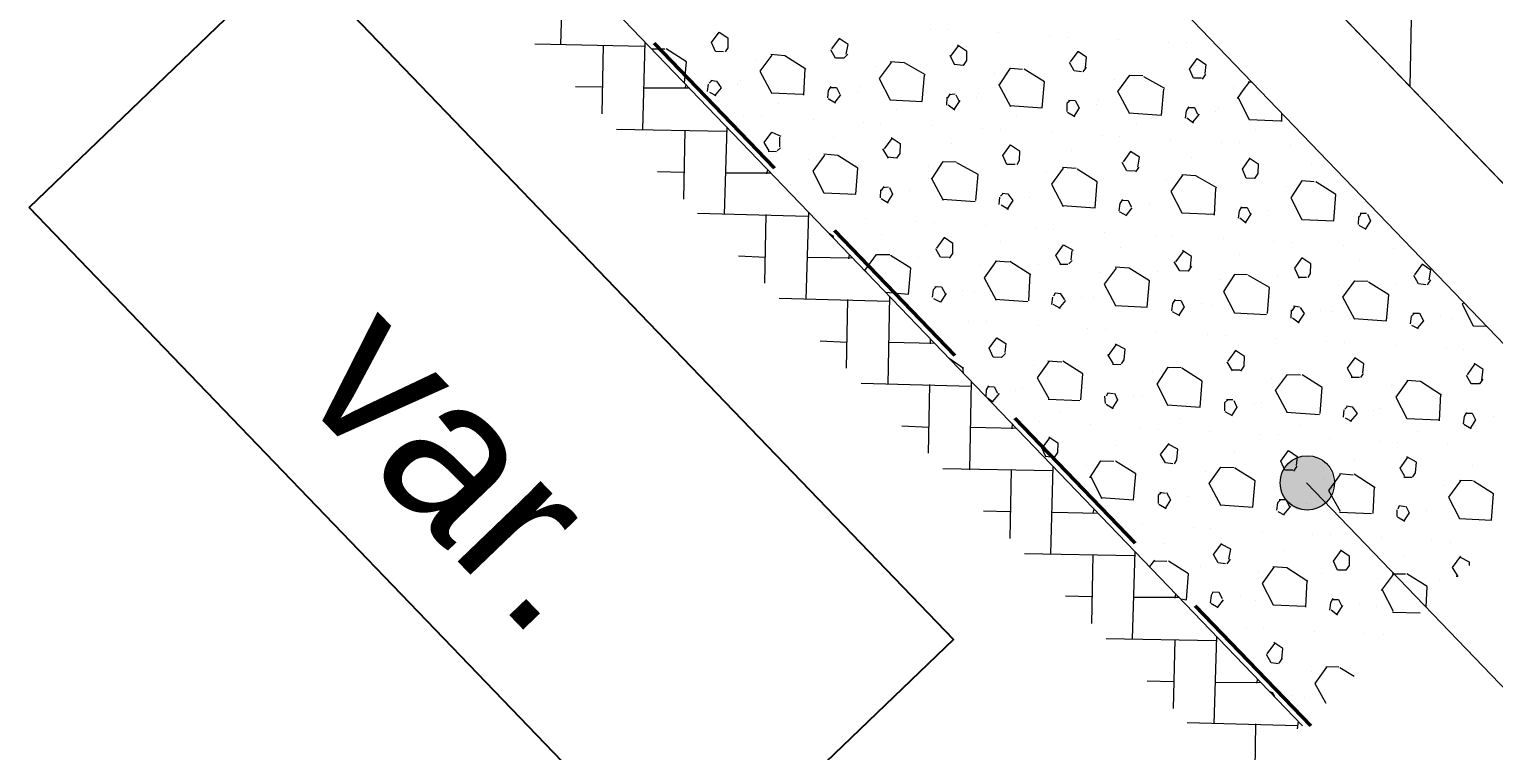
# Model space of a CAD drawing. Header units: metres. Extents: x 2687650.8 to 2687727.1, y 1234407.3 to 1234484.3.
# Drawn here: x 2687704.103 to 2687706.783, y 1234441.747 to 1234443.067 of the extents above; entities that cross this region are included whole.
import ezdxf

# ---------------------------------------------------------------- set-up
doc = ezdxf.new("R2010")
doc.units = ezdxf.units.M
for name, color, linetype in [('PDF_E_BETON', 7, 'Continuous'), ('PDF_Klappschnitt', 7, 'Continuous'), ('PDF_Text', 7, 'Continuous')]:
    doc.layers.add(name, color=color, linetype=linetype)
doc.layers.add('PDF_E_Klapschnitte', color=7, linetype='Continuous', true_color=0x7f7f7f)
doc.layers.add('PDF_E_Schnitte_1_50', color=7, linetype='Continuous', true_color=0x7f7f7f)
doc.styles.add('PDF Arial', font='arial.ttf')

# ---------------------------------------------------------------- blocks, each defined once
blk = doc.blocks.new('A$C1c84ec86')
at = {"layer": 'PDF_E_BETON', "transparency": 33554559}
blk.add_hatch(color=256, dxfattribs=at).paths.add_polyline_path([(4662.04, 3245.97), (4661.19, 3245.97), (4659.5, 3245.54), (4658.65, 3244.91), (4658.02, 3244.48), (4657.38, 3243.64), (4656.96, 3242.79), (4656.54, 3241.1), (4656.75, 3240.04), (4656.96, 3239.19), (4657.38, 3238.35), (4658.65, 3237.08), (4659.5, 3236.44), (4661.19, 3236.02), (4662.04, 3236.02), (4663.1, 3236.23), (4663.95, 3236.44), (4664.58, 3237.08), (4665.43, 3237.71), (4665.85, 3238.35), (4666.27, 3239.19), (4666.49, 3240.04), (4666.7, 3241.1), (4666.27, 3242.79), (4665.43, 3244.48), (4664.58, 3244.91), (4663.95, 3245.54), (4663.1, 3245.75)])
at = {"layer": 'PDF_E_BETON', "lineweight": 18}
for points in [[(4661.62, 3241.1), (4725.97, 3241.1)], [(4509.21, 3198.34), (4498, 3209.77)], [(4505.83, 3194.95), (4520.01, 3209.13)], [(4530.8, 3198.34), (4519.59, 3209.77)], [(4525.51, 3203.84), (4531.23, 3209.77)], [(4527.42, 3194.95), (4541.6, 3209.13)], [(4530.8, 3209.13), (4530.38, 3209.77)], [(4552.4, 3198.34), (4541.18, 3209.77)], [(4547.1, 3203.84), (4552.82, 3209.77)], [(4548.8, 3194.95), (4563.19, 3209.13)], [(4552.4, 3209.13), (4551.97, 3209.77)], [(4573.99, 3198.34), (4562.77, 3209.77)], [(4568.48, 3203.84), (4574.41, 3209.77)], [(4570.39, 3194.95), (4584.78, 3209.13)], [(4573.99, 3209.13), (4573.56, 3209.77)], [(4595.58, 3198.34), (4584.15, 3209.77)], [(4590.07, 3203.84), (4596, 3209.77)], [(4591.98, 3194.95), (4606.37, 3209.13)], [(4595.58, 3209.13), (4594.94, 3209.77)], [(4617.17, 3198.34), (4605.74, 3209.77)], [(4611.66, 3203.84), (4617.59, 3209.77)], [(4613.57, 3194.95), (4627.75, 3209.13)], [(4617.17, 3209.13), (4616.53, 3209.77)], [(4638.55, 3198.34), (4627.33, 3209.77)], [(4633.25, 3203.84), (4639.18, 3209.77)], [(4635.16, 3194.95), (4649.34, 3209.13)], [(4638.55, 3209.13), (4638.12, 3209.77)], [(4660.14, 3198.34), (4648.92, 3209.77)], [(4654.84, 3203.84), (4660.56, 3209.77)], [(4656.75, 3194.95), (4670.93, 3209.13)], [(4660.14, 3209.13), (4659.71, 3209.77)], [(4681.73, 3198.34), (4670.51, 3209.77)], [(4676.43, 3203.84), (4682.15, 3209.77)], [(4678.13, 3194.95), (4692.52, 3209.13)], [(4681.73, 3209.13), (4681.3, 3209.77)], [(4692.94, 3208.71), (4692.1, 3209.77)], [(4523.61, 3194.95), (4514.72, 3203.84)], [(4545.2, 3194.95), (4536.31, 3203.84)], [(4566.58, 3194.95), (4557.69, 3203.84)], [(4588.17, 3194.95), (4579.28, 3203.84)], [(4609.76, 3194.95), (4600.87, 3203.84)], [(4631.35, 3194.95), (4622.46, 3203.84)], [(4652.94, 3194.95), (4644.05, 3203.84)], [(4674.53, 3194.95), (4665.64, 3203.84)], [(4692.94, 3197.92), (4687.02, 3203.84)], [(4516.62, 3194.95), (4520.01, 3198.34)], [(4538.21, 3194.95), (4541.6, 3198.34)], [(4559.59, 3194.95), (4563.19, 3198.34)], [(4581.18, 3194.95), (4584.78, 3198.34)], [(4602.77, 3194.95), (4606.37, 3198.34)], [(4624.36, 3194.95), (4627.75, 3198.34)], [(4645.95, 3194.95), (4649.34, 3198.34)], [(4667.54, 3194.95), (4670.93, 3198.34)]]:
    blk.add_lwpolyline(points, dxfattribs=at)
blk.add_circle((4661.72, 3241.2), 4.97, dxfattribs=at)
blk.add_circle((4661.72, 3241.2), 4.97, dxfattribs=at)
at = {"layer": 'PDF_E_Klapschnitte', "lineweight": 18}
for points in [[(4601.29, 3284.28), (4601.71, 3284.7)], [(4601.5, 3284.28), (4601.71, 3282.58), (4602.14, 3280.68)], [(4602.14, 3280.89), (4606.37, 3279.62), (4609.55, 3282.58), (4610.6, 3283.64)], [(4610.82, 3283.64), (4609.76, 3284.7)], [(4632.83, 3282.37), (4633.68, 3283.22)], [(4633.89, 3283.22), (4635.16, 3282.8), (4635.58, 3281.1)], [(4644.05, 3284.49), (4644.05, 3284.49)], [(4650.4, 3283.01), (4649.34, 3284.49), (4647.44, 3284.07), (4647.86, 3281.74)], [(4650.82, 3282.16), (4650.61, 3283.22)], [(4657.81, 3284.7), (4657.81, 3284.28), (4662.04, 3283.01), (4663.73, 3284.7)], [(4588.38, 3281.1), (4588.38, 3281.1)], [(4594.94, 3278.56), (4593.88, 3277.5), (4592.19, 3278.14), (4591.77, 3280.47), (4593.67, 3280.89), (4594.73, 3279.62)], [(4600.02, 3281.74), (4600.02, 3281.74)], [(4615.05, 3281.74), (4615.05, 3281.74)], [(4620.13, 3282.16), (4620.13, 3282.16)], [(4622.88, 3280.26), (4621.19, 3278.77), (4622.03, 3275.18), (4626.27, 3273.91), (4630.5, 3277.93), (4627.33, 3281.53), (4623.09, 3280.47)], [(4633.04, 3282.37), (4633.25, 3281.74)], [(4633.04, 3281.74), (4634.1, 3280.68)], [(4635.79, 3281.1), (4634.31, 3280.68)], [(4641.72, 3282.37), (4641.72, 3282.37)], [(4650.61, 3281.95), (4649.55, 3281.1), (4647.86, 3281.53)], [(4658.23, 3281.1), (4658.23, 3281.1)], [(4586.05, 3278.77), (4586.05, 3278.77)], [(4595.15, 3278.56), (4594.94, 3279.62)], [(4608.49, 3279.2), (4608.49, 3279.2)], [(4646.8, 3278.14), (4646.8, 3278.14)], [(4656.75, 3279.83), (4656.75, 3279.83)], [(4663.95, 3278.77), (4663.95, 3278.77)], [(4670.3, 3277.29), (4669.03, 3278.77), (4667.12, 3278.35)], [(4667.76, 3276.02), (4667.33, 3278.35)], [(4600.87, 3277.08), (4600.87, 3277.08)], [(4601.08, 3276.23), (4601.08, 3276.23)], [(4608.28, 3275.39), (4608.28, 3275.39)], [(4611.45, 3274.75), (4613.36, 3275.18), (4614.63, 3273.91), (4614.84, 3272.85), (4613.78, 3271.79), (4612.09, 3272.42), (4611.66, 3274.75)], [(4619.92, 3276.02), (4619.92, 3276.02)], [(4634.95, 3276.02), (4634.95, 3276.02)], [(4638.97, 3276.23), (4638.97, 3276.23)], [(4645.95, 3268.19), (4650.4, 3272.21), (4647.22, 3275.81), (4642.99, 3274.75)], [(4652.73, 3276.66), (4653.57, 3277.5), (4655.06, 3277.08), (4655.27, 3275.39)], [(4652.94, 3276.66), (4652.94, 3276.02), (4653.79, 3274.96)], [(4655.48, 3275.39), (4654.21, 3274.96)], [(4661.62, 3276.66), (4661.62, 3276.66)], [(4670.3, 3277.5), (4670.51, 3276.45), (4669.45, 3275.39), (4667.76, 3275.81)], [(4579.28, 3272.42), (4579.28, 3272.42)], [(4587.32, 3271.15), (4591.55, 3272.42)], [(4590.28, 3264.59), (4594.73, 3268.61), (4591.55, 3272.21)], [(4597.06, 3273.06), (4597.9, 3273.91), (4599.17, 3273.48)], [(4597.06, 3273.27), (4597.27, 3272.42), (4598.12, 3271.37)], [(4599.39, 3273.69), (4599.6, 3271.79)], [(4605.95, 3273.06), (4605.95, 3273.06)], [(4646.17, 3268.19), (4641.72, 3269.46), (4641.09, 3273.06), (4642.78, 3274.75)], [(4676.65, 3274.12), (4676.65, 3274.12)], [(4590.5, 3264.59), (4586.05, 3265.86), (4585.42, 3269.46), (4587.11, 3271.15)], [(4599.81, 3271.79), (4598.33, 3271.58)], [(4620.76, 3270.52), (4620.76, 3270.52)], [(4628.17, 3269.67), (4628.17, 3269.67)], [(4639.6, 3270.31), (4639.6, 3270.31)], [(4654.84, 3270.31), (4654.84, 3270.31)], [(4660.77, 3267.34), (4662.68, 3269.04), (4667.12, 3270.1)], [(4670.3, 3266.5), (4666.91, 3270.1)], [(4672.62, 3270.94), (4673.47, 3271.79), (4674.74, 3271.37), (4675.16, 3269.67)], [(4672.62, 3271.15), (4672.84, 3270.31), (4673.68, 3269.25)], [(4675.38, 3269.67), (4673.89, 3269.25)], [(4583.93, 3266.92), (4583.93, 3266.92)], [(4604.04, 3267.13), (4604.04, 3267.13)], [(4616.95, 3267.34), (4617.8, 3268.19), (4619.07, 3267.77)], [(4616.95, 3267.56), (4617.17, 3266.71), (4618.01, 3265.65)], [(4619.07, 3267.98), (4619.49, 3266.07)], [(4625.63, 3267.34), (4625.63, 3267.34)], [(4634.74, 3267.34), (4634.52, 3268.19), (4633.25, 3269.46), (4631.35, 3269.04), (4631.77, 3266.71), (4633.68, 3266.07)], [(4634.52, 3267.13), (4633.47, 3266.07)], [(4660.98, 3267.34), (4661.62, 3263.75), (4665.85, 3262.48), (4670.08, 3266.5)], [(4572.5, 3266.07), (4572.5, 3266.07)], [(4578.85, 3264.59), (4577.58, 3266.07), (4575.68, 3265.65), (4576.1, 3263.32)], [(4579.07, 3263.75), (4578.85, 3264.8)], [(4599.17, 3266.71), (4599.17, 3266.71)], [(4605.1, 3263.75), (4607.01, 3265.44), (4611.24, 3266.71)], [(4614.63, 3262.9), (4611.24, 3266.5)], [(4619.71, 3266.07), (4618.22, 3265.86)], [(4640.66, 3264.8), (4640.66, 3264.8)], [(4642.36, 3266.29), (4642.36, 3266.29)], [(4659.5, 3264.59), (4659.5, 3264.59)], [(4674.53, 3264.59), (4674.53, 3264.59)], [(4680.46, 3265.23), (4680.46, 3265.23)], [(4680.88, 3261.63), (4681.51, 3258.03), (4685.75, 3256.76), (4689.98, 3260.78), (4686.81, 3264.38), (4682.57, 3263.32)], [(4569.96, 3263.96), (4569.96, 3263.96)], [(4578.85, 3263.53), (4577.8, 3262.69), (4576.1, 3263.11)], [(4584.78, 3262.26), (4584.78, 3262.26)], [(4592.61, 3264.17), (4592.61, 3264.17)], [(4605.31, 3263.75), (4605.95, 3260.15), (4610.18, 3258.88), (4614.41, 3262.9)], [(4630.71, 3263.32), (4630.71, 3263.32)], [(4636.64, 3261.84), (4637.49, 3262.48)], [(4636.85, 3261.84), (4637.06, 3260.99)], [(4637.7, 3262.48), (4638.97, 3262.26), (4639.39, 3260.36)], [(4645.53, 3261.63), (4645.53, 3261.63)], [(4647.86, 3263.96), (4647.86, 3263.96)], [(4654.21, 3262.48), (4653.15, 3263.75), (4651.25, 3263.32), (4651.67, 3260.99), (4653.36, 3260.57)], [(4654.63, 3261.63), (4654.42, 3262.48)], [(4669.03, 3262.26), (4669.03, 3262.26)], [(4680.67, 3261.63), (4682.36, 3263.32)], [(4580.97, 3258.24), (4581.82, 3259.09), (4583.3, 3258.67), (4583.72, 3256.97)], [(4584.99, 3261.42), (4584.99, 3261.42)], [(4592.19, 3260.36), (4592.19, 3260.36)], [(4598.54, 3258.88), (4597.48, 3260.36), (4595.58, 3259.94), (4596, 3257.61)], [(4598.96, 3258.03), (4598.75, 3259.09)], [(4603.83, 3261.21), (4603.83, 3261.21)], [(4618.86, 3261.21), (4618.86, 3261.21)], [(4623.09, 3261.21), (4623.09, 3261.21)], [(4626.69, 3259.72), (4625, 3258.03), (4625.84, 3254.43), (4630.08, 3253.16), (4634.31, 3257.18)], [(4634.31, 3257.4), (4631.14, 3260.99), (4626.9, 3259.72)], [(4636.85, 3260.99), (4637.91, 3259.94)], [(4639.6, 3260.36), (4638.12, 3260.15)], [(4654.42, 3261.42), (4653.36, 3260.36)], [(4660.56, 3259.09), (4660.56, 3259.09)], [(4661.19, 3260.36), (4661.19, 3260.36)], [(4679.4, 3258.88), (4679.4, 3258.88)], [(4563.19, 3257.61), (4563.19, 3257.61)], [(4574.2, 3249.78), (4578.64, 3253.8), (4575.47, 3257.4), (4571.23, 3256.34)], [(4581.18, 3258.24), (4581.18, 3257.61), (4582.24, 3256.55)], [(4583.93, 3256.97), (4582.45, 3256.55)], [(4589.86, 3258.24), (4589.86, 3258.24)], [(4598.75, 3258.03), (4597.69, 3256.97), (4596, 3257.4)], [(4656.54, 3256.13), (4657.38, 3256.76), (4658.87, 3256.55), (4659.08, 3254.64)], [(4667.76, 3258.24), (4667.76, 3258.24)], [(4674.32, 3255.91), (4674.11, 3256.76), (4672.84, 3258.24), (4670.93, 3257.61)], [(4673.26, 3254.86), (4671.57, 3255.28), (4671.14, 3257.61)], [(4570.18, 3251.05), (4569.33, 3254.64), (4571.02, 3256.13)], [(4604.89, 3255.7), (4604.89, 3255.7)], [(4612.09, 3254.64), (4612.09, 3254.64)], [(4618.44, 3253.16), (4617.17, 3254.64), (4615.26, 3254.22)], [(4615.9, 3251.89), (4615.47, 3254.22)], [(4623.73, 3255.49), (4623.73, 3255.49)], [(4638.76, 3255.49), (4638.76, 3255.49)], [(4649.98, 3247.45), (4645.53, 3248.72), (4644.9, 3252.32), (4646.59, 3254.01)], [(4654.21, 3251.68), (4651.03, 3255.28), (4646.8, 3254.22)], [(4656.75, 3256.13), (4656.75, 3255.49)], [(4656.75, 3255.28), (4657.6, 3254.22)], [(4659.29, 3254.86), (4658.02, 3254.43)], [(4665.43, 3255.91), (4665.43, 3255.91)], [(4674.32, 3255.7), (4673.26, 3254.64)], [(4556.42, 3251.26), (4556.42, 3251.26)], [(4559.59, 3250.62), (4561.5, 3251.05), (4562.77, 3249.78), (4562.98, 3248.72), (4561.71, 3247.66)], [(4568.06, 3251.89), (4568.06, 3251.89)], [(4569.96, 3251.05), (4574.41, 3249.78)], [(4583.09, 3251.89), (4583.09, 3251.89)], [(4587.96, 3252.32), (4587.96, 3252.32)], [(4594.09, 3244.06), (4598.54, 3248.08), (4595.36, 3251.68), (4591.13, 3250.62)], [(4600.87, 3252.53), (4601.71, 3253.37), (4602.98, 3252.95)], [(4600.87, 3252.74), (4601.08, 3251.89), (4601.93, 3250.83)], [(4603.62, 3251.26), (4602.14, 3250.83)], [(4603.2, 3252.95), (4603.41, 3251.26)], [(4609.76, 3252.53), (4609.76, 3252.53)], [(4618.44, 3253.37), (4618.65, 3252.32), (4617.59, 3251.26), (4615.68, 3251.68)], [(4626.27, 3251.26), (4626.27, 3251.26)], [(4649.76, 3247.45), (4654.21, 3251.47)], [(4677.28, 3251.05), (4676.43, 3250.41), (4676.65, 3249.78)], [(4677.28, 3251.26), (4678.55, 3250.83), (4678.97, 3249.14)], [(4680.46, 3253.37), (4680.46, 3253.37)], [(4687.65, 3252.53), (4687.65, 3252.53)], [(4693.16, 3252.1), (4692.73, 3252.53), (4690.83, 3251.89)], [(4690.83, 3252.1), (4691.25, 3249.56), (4693.16, 3249.14), (4692.94, 3248.93)], [(4554.09, 3248.93), (4554.09, 3248.93)], [(4560.23, 3248.29), (4559.8, 3250.62)], [(4561.92, 3247.66), (4560.02, 3248.29)], [(4576.53, 3249.35), (4576.53, 3249.35)], [(4589.01, 3248.93), (4590.92, 3250.62)], [(4589.23, 3248.93), (4589.86, 3245.33), (4594.31, 3244.06)], [(4614.84, 3248.29), (4614.84, 3248.29)], [(4624.57, 3249.99), (4624.57, 3249.99)], [(4631.98, 3249.14), (4631.98, 3249.14)], [(4638.55, 3246.6), (4638.33, 3247.66), (4637.06, 3248.93), (4635.16, 3248.51), (4635.58, 3246.18)], [(4643.41, 3249.78), (4643.41, 3249.78)], [(4658.65, 3249.78), (4658.65, 3249.78)], [(4664.58, 3250.41), (4664.58, 3250.41)], [(4664.58, 3246.6), (4666.49, 3248.29)], [(4666.49, 3248.51), (4670.93, 3249.56)], [(4674.11, 3245.97), (4670.72, 3249.56)], [(4676.65, 3249.56), (4677.49, 3248.72)], [(4679.19, 3249.14), (4677.7, 3248.72)], [(4685.11, 3250.2), (4685.11, 3250.2)], [(4568.69, 3247.24), (4568.69, 3247.24)], [(4568.91, 3246.39), (4568.91, 3246.39)], [(4576.31, 3245.54), (4576.31, 3245.54)], [(4587.74, 3246.18), (4587.74, 3246.18)], [(4602.98, 3246.18), (4602.98, 3246.18)], [(4607.01, 3246.39), (4607.01, 3246.39)], [(4609.12, 3243.21), (4609.76, 3239.62), (4613.99, 3238.35), (4618.22, 3242.37), (4615.05, 3245.97), (4610.82, 3244.91), (4608.91, 3243.21)], [(4620.76, 3246.81), (4621.61, 3247.66), (4622.88, 3247.24), (4623.3, 3245.54)], [(4620.76, 3247.02), (4620.98, 3246.18), (4621.82, 3245.12)], [(4623.52, 3245.54), (4622.03, 3245.12)], [(4629.44, 3246.81), (4629.44, 3246.81)], [(4637.49, 3245.54), (4635.58, 3245.97)], [(4638.33, 3246.6), (4637.28, 3245.54)], [(4653.15, 3247.45), (4653.15, 3247.45)], [(4664.79, 3246.6), (4665.43, 3243), (4669.66, 3241.94)], [(4669.66, 3241.73), (4673.89, 3245.75)], [(4691.25, 3246.39), (4691.25, 3246.39)], [(4565.1, 3243.21), (4565.73, 3244.06)], [(4565.1, 3243.43), (4565.31, 3242.58)], [(4565.94, 3244.06), (4567.21, 3243.64)], [(4567.21, 3243.85), (4567.64, 3241.94)], [(4573.77, 3243.21), (4573.77, 3243.21)], [(4582.66, 3243), (4581.61, 3241.94), (4579.91, 3242.58), (4579.49, 3244.91), (4581.39, 3245.33), (4582.66, 3244.06), (4582.88, 3243.21)], [(4644.47, 3244.27), (4644.47, 3244.27)], [(4645.32, 3245.33), (4645.32, 3245.33)], [(4651.67, 3243.43), (4651.67, 3243.43)], [(4658.23, 3240.89), (4657.17, 3239.83), (4655.48, 3240.46), (4655.06, 3242.79), (4656.96, 3243.21), (4658.02, 3241.94)], [(4663.31, 3244.06), (4663.31, 3244.06)], [(4678.34, 3244.06), (4678.34, 3244.06)], [(4683.63, 3244.48), (4683.63, 3244.48)], [(4693.16, 3241.1), (4690.62, 3243.85), (4686.38, 3242.79)], [(4553.24, 3239.62), (4555.15, 3241.31), (4559.38, 3242.58)], [(4553.45, 3239.62), (4554.09, 3236.02), (4558.32, 3234.75), (4562.56, 3238.77), (4559.38, 3242.37)], [(4565.1, 3242.58), (4566.15, 3241.52)], [(4567.85, 3241.94), (4566.37, 3241.73)], [(4588.8, 3240.67), (4588.8, 3240.67)], [(4607.64, 3240.46), (4607.64, 3240.46)], [(4622.67, 3240.46), (4622.67, 3240.46)], [(4633.68, 3232.63), (4638.12, 3236.65), (4634.95, 3240.25), (4630.71, 3239.19)], [(4640.45, 3241.1), (4641.3, 3241.94)], [(4640.66, 3241.31), (4640.66, 3240.46), (4641.72, 3239.4)], [(4641.51, 3241.94), (4642.78, 3241.52), (4643.2, 3239.83)], [(4649.34, 3241.1), (4649.34, 3241.1)], [(4658.44, 3240.89), (4658.23, 3241.94)], [(4684.48, 3240.89), (4686.17, 3242.58)], [(4684.69, 3240.89), (4685.32, 3237.29)], [(4584.78, 3237.71), (4585.63, 3238.35), (4587.11, 3238.13), (4587.53, 3236.23)], [(4584.99, 3237.71), (4584.99, 3237.08)], [(4593.67, 3237.5), (4593.67, 3237.5)], [(4596, 3239.83), (4596, 3239.83)], [(4601.5, 3236.44), (4599.81, 3236.86), (4599.39, 3239.19), (4601.29, 3239.83)], [(4602.35, 3238.35), (4601.29, 3239.62)], [(4602.56, 3237.5), (4602.56, 3238.35)], [(4633.89, 3232.63), (4629.65, 3233.9), (4628.81, 3237.5), (4630.5, 3239.19)], [(4643.41, 3239.83), (4641.93, 3239.4)], [(4664.37, 3238.56), (4664.37, 3238.56)], [(4671.57, 3237.71), (4671.57, 3237.71)], [(4674.74, 3237.08), (4676.65, 3237.5), (4677.92, 3236.23), (4678.13, 3235.17), (4677.07, 3234.11), (4675.38, 3234.75), (4674.95, 3237.08)], [(4683.21, 3238.35), (4683.21, 3238.35)], [(4685.32, 3237.5), (4689.56, 3236.23)], [(4689.56, 3236.02), (4693.16, 3239.62)], [(4546.68, 3234.75), (4545.62, 3236.23), (4543.72, 3235.81), (4544.14, 3233.48)], [(4546.89, 3234.96), (4546.89, 3233.9), (4545.83, 3232.84), (4544.14, 3233.27)], [(4551.97, 3237.08), (4551.97, 3237.08)], [(4567, 3237.08), (4567, 3237.08)], [(4571.87, 3237.29), (4571.87, 3237.29)], [(4573.99, 3230.3), (4573.14, 3233.9), (4574.83, 3235.59)], [(4582.45, 3233.27), (4579.28, 3236.86), (4575.04, 3235.59)], [(4584.99, 3236.86), (4585.84, 3235.81)], [(4587.74, 3236.44), (4586.26, 3236.02)], [(4602.56, 3237.29), (4601.5, 3236.23)], [(4608.7, 3234.96), (4608.7, 3234.96)], [(4610.18, 3236.44), (4610.18, 3236.44)], [(4627.54, 3234.75), (4627.54, 3234.75)], [(4642.57, 3234.75), (4642.57, 3234.75)], [(4648.49, 3235.38), (4648.49, 3235.38)], [(4660.35, 3235.38), (4661.19, 3236.23), (4662.68, 3235.81)], [(4660.56, 3235.59), (4660.56, 3234.75), (4661.41, 3233.69)], [(4662.68, 3236.02), (4662.89, 3234.11)], [(4669.24, 3235.38), (4669.24, 3235.38)], [(4552.61, 3232.42), (4552.61, 3232.42)], [(4560.44, 3234.32), (4560.44, 3234.32)], [(4578.01, 3229.03), (4582.45, 3233.05)], [(4598.75, 3233.48), (4598.75, 3233.48)], [(4606.79, 3232.42), (4605.52, 3232.63), (4604.68, 3232), (4604.89, 3231.36)], [(4607.01, 3232.42), (4607.22, 3230.51)], [(4615.9, 3234.11), (4615.9, 3234.11)], [(4622.46, 3231.78), (4622.25, 3232.63), (4620.98, 3234.11), (4619.07, 3233.48)], [(4619.71, 3231.15), (4619.28, 3233.48)], [(4637.06, 3232.42), (4637.06, 3232.42)], [(4653.79, 3226.92), (4649.34, 3228.19), (4648.71, 3231.78), (4650.4, 3233.48)], [(4653.57, 3226.92), (4658.02, 3230.94), (4654.84, 3234.54), (4650.61, 3233.48)], [(4663.1, 3234.11), (4661.83, 3233.69)], [(4684.27, 3232.84), (4684.27, 3232.84)], [(4686.81, 3234.54), (4686.81, 3234.54)], [(4553.03, 3231.57), (4553.03, 3231.57)], [(4560.23, 3230.51), (4560.23, 3230.51)], [(4563.4, 3230.09), (4565.31, 3230.51), (4566.58, 3229.24), (4566.79, 3228.19), (4565.52, 3227.13)], [(4564.04, 3227.76), (4563.61, 3230.09)], [(4571.87, 3231.36), (4571.87, 3231.36)], [(4573.77, 3230.3), (4578.22, 3229.03)], [(4586.9, 3231.36), (4586.9, 3231.36)], [(4590.92, 3231.36), (4590.92, 3231.36)], [(4592.82, 3228.19), (4594.73, 3229.88)], [(4594.73, 3230.09), (4599.17, 3231.15)], [(4602.35, 3227.55), (4598.96, 3231.15)], [(4604.89, 3231.15), (4605.74, 3230.09)], [(4607.43, 3230.73), (4605.95, 3230.3)], [(4613.57, 3231.78), (4613.57, 3231.78)], [(4621.4, 3230.73), (4619.49, 3231.15)], [(4622.46, 3231.57), (4621.4, 3230.51)], [(4629.23, 3230.51), (4629.23, 3230.51)], [(4667.54, 3229.46), (4667.54, 3229.46)], [(4675.38, 3231.57), (4675.38, 3231.57)], [(4680.24, 3229.67), (4681.09, 3230.51), (4682.36, 3230.09)], [(4680.24, 3229.88), (4680.46, 3229.03), (4681.3, 3227.97)], [(4682.36, 3230.3), (4682.78, 3228.4)], [(4688.92, 3229.67), (4688.92, 3229.67)], [(4691.46, 3232), (4691.46, 3232)], [(4537.16, 3224.8), (4539.06, 3226.49), (4543.51, 3227.55)], [(4546.68, 3223.95), (4543.29, 3227.55)], [(4549.01, 3228.4), (4549.86, 3229.24), (4551.13, 3228.82)], [(4549.01, 3228.61), (4549.22, 3227.76), (4550.07, 3226.7)], [(4551.76, 3227.13), (4550.28, 3226.7)], [(4551.34, 3228.82), (4551.55, 3227.13)], [(4557.9, 3228.4), (4557.9, 3228.4)], [(4565.73, 3227.13), (4563.83, 3227.55)], [(4593.04, 3228.19), (4593.67, 3224.59), (4598.12, 3223.32)], [(4597.9, 3223.32), (4602.35, 3227.34)], [(4625.42, 3226.92), (4624.57, 3226.28), (4624.79, 3225.65)], [(4625.42, 3227.13), (4626.69, 3226.7), (4627.11, 3225.01)], [(4628.38, 3229.24), (4628.38, 3229.24)], [(4635.79, 3228.4), (4635.79, 3228.4)], [(4642.36, 3226.07), (4642.14, 3226.92), (4640.87, 3228.4), (4638.97, 3227.76)], [(4642.14, 3225.86), (4641.09, 3225.01), (4639.39, 3225.43), (4638.97, 3227.97)], [(4647.22, 3229.24), (4647.22, 3229.24)], [(4662.46, 3229.03), (4662.46, 3229.03)], [(4668.39, 3226.07), (4670.3, 3227.76), (4674.74, 3228.82)], [(4677.92, 3225.22), (4674.53, 3228.82)], [(4683, 3228.4), (4681.51, 3228.19)], [(4537.37, 3224.8), (4538, 3221.2), (4542.45, 3219.93)], [(4572.72, 3225.86), (4572.72, 3225.86)], [(4580.12, 3225.01), (4580.12, 3225.01)], [(4586.69, 3222.47), (4586.47, 3223.53), (4585.2, 3224.8), (4583.3, 3224.38), (4583.72, 3222.05)], [(4591.55, 3225.65), (4591.55, 3225.65)], [(4606.79, 3225.65), (4606.79, 3225.65)], [(4612.72, 3222.47), (4614.63, 3224.16)], [(4622.03, 3221.84), (4618.86, 3225.43), (4614.63, 3224.38)], [(4624.57, 3225.43), (4625.63, 3224.59)], [(4627.33, 3225.01), (4625.84, 3224.59)], [(4633.25, 3226.28), (4633.25, 3226.28)], [(4668.6, 3226.07), (4669.24, 3222.47), (4673.47, 3221.2), (4677.7, 3225.22)], [(4535.89, 3222.05), (4535.89, 3222.05)], [(4542.24, 3219.93), (4546.47, 3223.95)], [(4551.13, 3222.05), (4551.13, 3222.05)], [(4555.99, 3222.47), (4555.99, 3222.47)], [(4557.26, 3219.08), (4557.9, 3215.49), (4562.13, 3214.22), (4566.37, 3218.24), (4563.19, 3221.84), (4558.96, 3220.78), (4557.05, 3219.08)], [(4568.91, 3222.68), (4569.54, 3223.53)], [(4568.91, 3222.89), (4569.12, 3222.05)], [(4568.91, 3222.05), (4569.96, 3220.99)], [(4569.75, 3223.53), (4571.02, 3223.11), (4571.45, 3221.41)], [(4571.66, 3221.41), (4570.18, 3220.99)], [(4577.58, 3222.68), (4577.58, 3222.68)], [(4586.47, 3222.47), (4585.42, 3221.41), (4583.72, 3221.84)], [(4594.31, 3221.41), (4594.31, 3221.41)], [(4612.93, 3222.47), (4613.57, 3218.87), (4617.8, 3217.81)], [(4617.8, 3217.6), (4622.03, 3221.62)], [(4645.11, 3221.41), (4646.59, 3220.99), (4647.01, 3219.3)], [(4648.28, 3223.74), (4648.28, 3223.74)], [(4655.48, 3222.68), (4655.48, 3222.68)], [(4661.83, 3221.2), (4660.77, 3222.68), (4658.87, 3222.05)], [(4662.04, 3220.14), (4660.98, 3219.3), (4659.29, 3219.72), (4658.87, 3222.26)], [(4662.25, 3220.35), (4662.04, 3221.41)], [(4667.12, 3223.53), (4667.12, 3223.53)], [(4682.15, 3223.32), (4682.15, 3223.32)], [(4688.29, 3220.35), (4689.98, 3222.05)], [(4690.19, 3222.05), (4693.16, 3222.89)], [(4530.8, 3218.87), (4529.75, 3217.81), (4528.05, 3218.45), (4527.63, 3220.78), (4529.53, 3221.2), (4530.8, 3219.93), (4531.02, 3219.08)], [(4544.56, 3219.51), (4544.56, 3219.51)], [(4592.61, 3220.14), (4592.61, 3220.14)], [(4599.81, 3219.3), (4599.81, 3219.3)], [(4606.37, 3217.81), (4606.37, 3216.76), (4605.31, 3215.7), (4603.62, 3216.33), (4603.2, 3218.66), (4605.1, 3219.08), (4606.16, 3217.81)], [(4611.45, 3219.93), (4611.45, 3219.93)], [(4626.48, 3219.93), (4626.48, 3219.93)], [(4632.41, 3220.57), (4632.41, 3220.57)], [(4637.49, 3212.1), (4641.93, 3216.12), (4638.76, 3219.72), (4634.52, 3218.66)], [(4644.26, 3220.57), (4645.11, 3221.2)], [(4644.47, 3220.57), (4644.47, 3219.93), (4645.53, 3218.87)], [(4647.22, 3219.3), (4645.74, 3218.87)], [(4653.15, 3220.57), (4653.15, 3220.57)], [(4670.72, 3219.51), (4670.72, 3219.51)], [(4688.5, 3220.35), (4689.13, 3216.76), (4693.16, 3215.7)], [(4536.73, 3217.39), (4536.73, 3217.39)], [(4536.94, 3216.54), (4536.94, 3216.54)], [(4555.78, 3216.33), (4555.78, 3216.33)], [(4570.81, 3216.33), (4570.81, 3216.33)], [(4575.04, 3216.54), (4575.04, 3216.54)], [(4583.09, 3209.77), (4586.26, 3212.52), (4583.09, 3216.12), (4578.85, 3215.06)], [(4582.66, 3218.45), (4582.66, 3218.45)], [(4588.59, 3216.97), (4589.44, 3217.81), (4590.92, 3217.39)], [(4588.8, 3217.18), (4588.8, 3216.33), (4589.65, 3215.27)], [(4590.92, 3217.6), (4591.34, 3215.7), (4590.07, 3215.27)], [(4597.48, 3216.97), (4597.48, 3216.97)], [(4620.98, 3217.6), (4620.98, 3217.6)], [(4633.47, 3213.16), (4632.62, 3216.76), (4634.31, 3218.45)], [(4659.29, 3216.54), (4659.29, 3216.54)], [(4668.18, 3218.03), (4668.18, 3218.03)], [(4675.38, 3216.97), (4675.38, 3216.97)], [(4681.73, 3215.49), (4680.46, 3216.97), (4678.55, 3216.54)], [(4679.19, 3214.22), (4678.76, 3216.54)], [(4687.02, 3217.81), (4687.02, 3217.81)], [(4532.92, 3213.58), (4533.77, 3214.22), (4535.25, 3214), (4535.46, 3212.1)], [(4533.13, 3213.58), (4533.13, 3212.95)], [(4541.81, 3213.37), (4541.81, 3213.37)], [(4544.14, 3215.7), (4544.14, 3215.7)], [(4549.64, 3212.31), (4547.95, 3212.73), (4547.53, 3215.06), (4549.22, 3215.7)], [(4550.49, 3214.22), (4549.22, 3215.49)], [(4550.7, 3213.37), (4550.7, 3214.22)], [(4578.01, 3209.77), (4577.58, 3209.77), (4576.95, 3213.37), (4578.64, 3215.06)], [(4612.51, 3214.43), (4612.51, 3214.43)], [(4613.14, 3215.49), (4613.14, 3215.49)], [(4619.71, 3213.58), (4619.71, 3213.58)], [(4622.88, 3212.95), (4624.79, 3213.37), (4626.06, 3212.1), (4626.27, 3211.04), (4625, 3209.98)], [(4631.35, 3214.22), (4631.35, 3214.22)], [(4633.47, 3213.37), (4637.7, 3212.1)], [(4646.38, 3214.22), (4646.38, 3214.22)], [(4651.46, 3214.64), (4651.46, 3214.64)], [(4660.98, 3209.77), (4661.83, 3210.4), (4658.65, 3214), (4654.42, 3212.95)], [(4666.27, 3215.27), (4665, 3215.7), (4664.16, 3214.85), (4664.37, 3214.22), (4665.22, 3213.16)], [(4666.91, 3213.58), (4665.43, 3213.16)], [(4666.49, 3215.27), (4666.7, 3213.58)], [(4673.05, 3214.85), (4673.05, 3214.85)], [(4681.94, 3214.43), (4680.88, 3213.58), (4679.19, 3214)], [(4681.94, 3214.64), (4681.73, 3215.7)], [(4689.77, 3213.58), (4689.77, 3213.58)], [(4521.28, 3209.77), (4522.97, 3211.46)], [(4529.96, 3209.77), (4527.42, 3212.73), (4523.18, 3211.67)], [(4533.13, 3212.73), (4533.98, 3211.67)], [(4535.67, 3212.31), (4534.4, 3211.89)], [(4550.7, 3213.16), (4549.64, 3212.1)], [(4556.84, 3210.83), (4556.84, 3210.83)], [(4575.68, 3210.83), (4575.68, 3210.83)], [(4590.71, 3210.62), (4590.71, 3210.62)], [(4608.49, 3211.25), (4609.33, 3212.1), (4610.6, 3211.67)], [(4608.49, 3211.46), (4608.7, 3210.62), (4609.55, 3209.77)], [(4610.82, 3211.89), (4611.03, 3209.98)], [(4617.38, 3211.25), (4617.38, 3211.25)], [(4623.52, 3210.62), (4623.09, 3212.95)], [(4625.21, 3209.98), (4623.3, 3210.62)], [(4652.52, 3211.04), (4654.21, 3212.73)], [(4652.52, 3211.25), (4652.73, 3209.77)], [(4687.86, 3212.31), (4687.86, 3212.31)], [(4521.28, 3209.77), (4521.28, 3209.77)], [(4564.04, 3209.98), (4564.04, 3209.98)], [(4569.33, 3209.77), (4569.12, 3209.98), (4568.27, 3209.77)], [(4599.81, 3209.77), (4602.98, 3210.4)], [(4603.62, 3209.77), (4602.77, 3210.4)], [(4611.24, 3209.98), (4609.97, 3209.77)], [(4684.48, 3209.77), (4684.9, 3209.98), (4685.75, 3209.77)]]:
    blk.add_lwpolyline(points, dxfattribs=at)
at = {"layer": 'PDF_E_Schnitte_1_50', "color": 7, "lineweight": 50}
for points in [[(4520.86, 3210.83), (4552.61, 3210.83)], [(4568.48, 3210.83), (4600.23, 3210.83)], [(4616.11, 3210.83), (4647.86, 3210.83)], [(4663.73, 3210.83), (4694.21, 3210.83)]]:
    blk.add_lwpolyline(points, dxfattribs=at)
at = {"layer": 'PDF_Klappschnitt', "lineweight": 18}
for points in [[(4622.46, 3305.02), (4497.36, 3430.12)], [(4693.16, 3305.02), (4379.04, 3305.02), (4692.52, 3305.02)], [(4693.16, 3209.77), (4379.04, 3209.77), (4693.16, 3209.77)]]:
    blk.add_lwpolyline(points, dxfattribs=at)
blk.add_lwpolyline([(4693.16, 3284.7), (4379.04, 3284.7)], close=True, dxfattribs=at)
at = {"layer": 'PDF_Text', "color": 162, "lineweight": 25, "true_color": 0x0033d1}
blk.add_lwpolyline([(4463.28, 3107.53), (4463.28, 3174.63), (4637.49, 3174.63), (4637.49, 3107.53)], close=True, dxfattribs=at)
at = {"layer": 'PDF_Text', "insert": (4521.07, 3118.75), "char_height": 27.51, "attachment_point": 7, "style": 'PDF Arial'}
blk.add_mtext('var.', dxfattribs=at)

msp = doc.modelspace()

# ---------------------------------------------------------------- block references
at = {"xscale": 0.01, "yscale": 0.01, "zscale": 0.01, "rotation": 313.8734409291175}
msp.add_blockref('A$C1c84ec86', (2687650.7677, 1234453.3784), dxfattribs=at)

doc.saveas('drawing.dxf')
